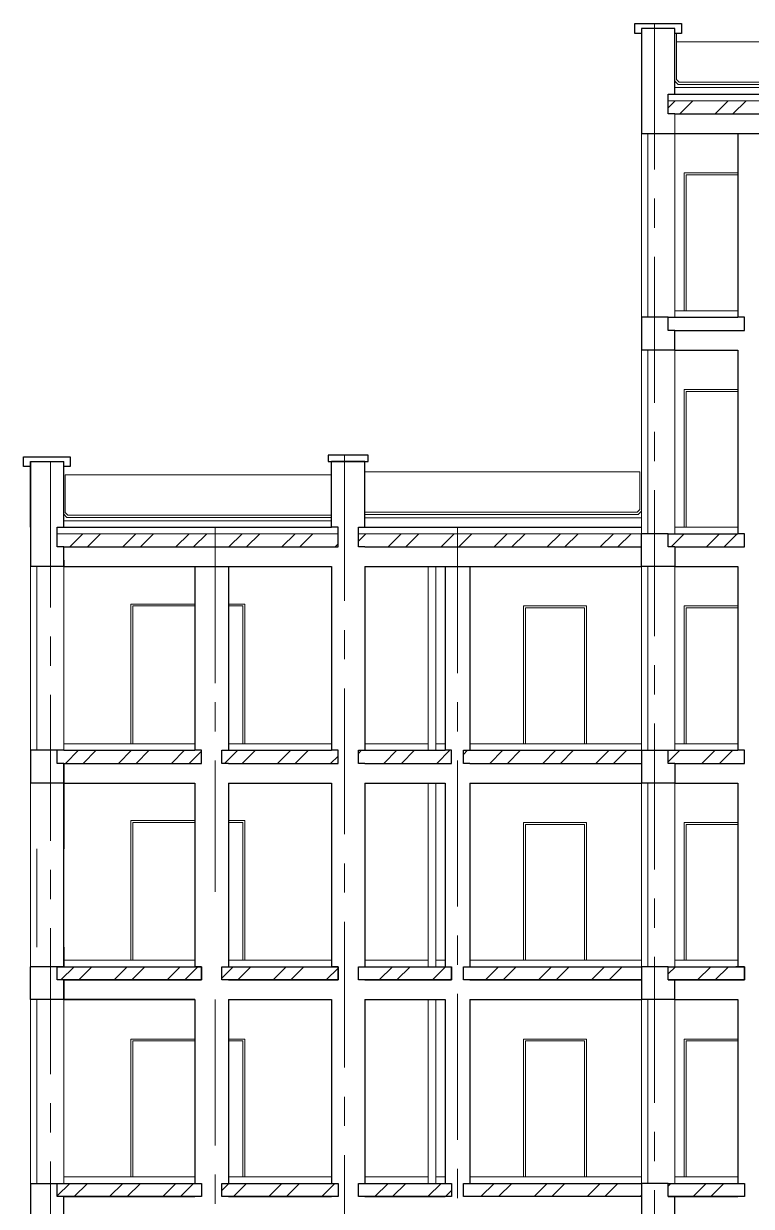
# Model space of a CAD drawing. Header units: millimetres. Extents: x -689206 to 4969298, y -1019800 to 703299.
# Drawn here: x 1086708 to 1097795, y -363766 to -345741 of the extents above; entities that cross this region are included whole.
import ezdxf

# ---------------------------------------------------------------- set-up
doc = ezdxf.new("R2010")
doc.units = ezdxf.units.MM
doc.linetypes.add('осеваяX2', pattern=[101.6, 63.5, -12.7, 12.7, -12.7])
doc.layers.add('РАЗМЕРЫ', color=7, linetype='Continuous', lineweight=9)
doc.layers.add('разрез1-1', color=7, linetype='Continuous')
pattern_1 = [(45, (279532, 273808.64), (-404.11153, 404.11153), []), (45, (279801.4, 273808.64), (-404.11153, 404.11153), [])]

msp = doc.modelspace()

# ---------------------------------------------------------------- hatches: boundary and pattern name
at = {"layer": 'РАЗМЕРЫ', "lineweight": 9, "ltscale": 35}
h = msp.add_hatch(dxfattribs=at)
h.set_pattern_fill('ANSI32', color=256, scale=60)
h.set_pattern_definition(pattern_1)
h.paths.add_polyline_path([(1089628.4, -353516.1), (1087218.4, -353516.1), (1087218.4, -353716.1), (1087318.4, -353716.1), (1089628.4, -353716.1)])
h.paths.add_polyline_path([(1091497.9, -353516.1), (1089628.4, -353516.1), (1089628.4, -353716.1), (1091397.9, -353716.1), (1091497.9, -353716.1)])
h.paths.add_polyline_path([(1093318.4, -353516.1), (1091807.9, -353516.1), (1091807.9, -353716.1), (1091907.9, -353716.1), (1093318.4, -353716.1)])
h.paths.add_polyline_path([(1096119.9, -353516.1), (1093318.4, -353516.1), (1093318.4, -353716.1), (1096119.9, -353716.1)])
h.paths.add_polyline_path([(1097690, -353516.1), (1097590, -353516.1), (1096629.9, -353516.1), (1096529.9, -353516.1), (1096529.9, -353716.1), (1096629.9, -353716.1), (1097590, -353716.1), (1097690, -353716.1)])
h.paths.add_polyline_path([(1100229.9, -353516.1), (1100129.9, -353516.1), (1098100, -353516.1), (1098000, -353516.1), (1098000, -353716.1), (1098100, -353716.1), (1100129.9, -353716.1), (1100229.9, -353716.1)])
h.paths.add_polyline_path([(1101729.9, -353516.1), (1101629.9, -353516.1), (1100509.9, -353516.1), (1100409.9, -353516.1), (1100409.9, -353716.1), (1100509.9, -353716.1), (1101629.9, -353716.1), (1101729.9, -353716.1)])
h.paths.add_polyline_path([(1102550.9, -353516.1), (1102450.9, -353516.1), (1102139.9, -353516.1), (1102039.9, -353516.1), (1102039.9, -353716.1), (1102139.9, -353716.1), (1102450.9, -353716.1), (1102550.9, -353716.1)])
h.paths.add_polyline_path([(1105450.4, -353516.1), (1105350.4, -353516.1), (1102830.9, -353516.1), (1102730.9, -353516.1), (1102730.9, -353716.1), (1102830.9, -353716.1), (1105350.4, -353716.1), (1105450.4, -353716.1)])
h.paths.add_polyline_path([(1108300.4, -353516.1), (1108200.4, -353516.1), (1105730.4, -353516.1), (1105630.4, -353516.1), (1105630.4, -353716.1), (1105730.4, -353716.1), (1108200.4, -353716.1), (1108300.4, -353716.1)])
h.paths.add_polyline_path([(1109199.9, -353516.1), (1109099.9, -353516.1), (1108580.4, -353516.1), (1108480.4, -353516.1), (1108480.4, -353716.1), (1109099.9, -353716.1), (1109199.9, -353716.1)])
h.paths.add_polyline_path([(1110922.4, -353516.1), (1110822.4, -353516.1), (1109609.9, -353516.1), (1109509.9, -353516.1), (1109509.9, -353716.1), (1109609.9, -353716.1), (1110822.4, -353716.1), (1110922.4, -353716.1)])
h.paths.add_polyline_path([(1114102.4, -353516.1), (1114002.4, -353516.1), (1111202.4, -353516.1), (1111102.4, -353516.1), (1111102.4, -353716.1), (1111202.4, -353716.1), (1114002.4, -353716.1), (1114102.4, -353716.1)])
h.paths.add_polyline_path([(1121722.4, -353516.1), (1114412.4, -353516.1), (1114412.4, -353716.1), (1114512.4, -353716.1), (1121622.4, -353716.1), (1121722.4, -353716.1)])
h.paths.add_polyline_path([(1124722.4, -353516.1), (1122032.4, -353516.1), (1122032.4, -353716.1), (1122132.4, -353716.1), (1124622.4, -353716.1), (1124722.4, -353716.1)])
h.paths.add_polyline_path([(1101729.9, -346916.1), (1096529.9, -346916.1), (1096529.9, -347116.1), (1096629.9, -347116.1), (1101629.9, -347116.1), (1101729.9, -347116.1)])
h.paths.add_polyline_path([(1105450.4, -346916.1), (1102039.9, -346916.1), (1102039.9, -347116.1), (1102139.9, -347116.1), (1105350.4, -347116.1), (1105450.4, -347116.1)])
h.paths.add_polyline_path([(1109199.9, -346916.1), (1105630.4, -346916.1), (1105630.4, -347116.1), (1105730.4, -347116.1), (1109099.9, -347116.1), (1109199.9, -347116.1)])
h.paths.add_polyline_path([(1114102.4, -346916.1), (1109509.9, -346916.1), (1109509.9, -347116.1), (1109609.9, -347116.1), (1114002.4, -347116.1), (1114102.4, -347116.1)])
h.paths.add_polyline_path([(1110922.4, -350216.1), (1110822.4, -350216.1), (1109609.9, -350216.1), (1109509.9, -350216.1), (1109509.9, -350416.1), (1109609.9, -350416.1), (1110822.4, -350416.1), (1110922.4, -350416.1)])
h.paths.add_polyline_path([(1109199.9, -350216.1), (1109099.9, -350216.1), (1108580.4, -350216.1), (1108480.4, -350216.1), (1108480.4, -350416.1), (1108580.4, -350416.1), (1109099.9, -350416.1), (1109199.9, -350416.1)])
h.paths.add_polyline_path([(1114102.4, -350216.1), (1114002.4, -350216.1), (1111202.4, -350216.1), (1111102.4, -350216.1), (1111102.4, -350416.1), (1111202.4, -350416.1), (1114002.4, -350416.1), (1114102.4, -350416.1)])
h.paths.add_polyline_path([(1108300.4, -350216.1), (1108200.4, -350216.1), (1105730.4, -350216.1), (1105630.4, -350216.1), (1105630.4, -350416.1), (1105730.4, -350416.1), (1108200.4, -350416.1), (1108300.4, -350416.1)])
h.paths.add_polyline_path([(1105450.4, -350216.1), (1105350.4, -350216.1), (1102830.9, -350216.1), (1102730.9, -350216.1), (1102730.9, -350416.1), (1102830.9, -350416.1), (1105350.4, -350416.1), (1105450.4, -350416.1)])
h.paths.add_polyline_path([(1102550.9, -350216.1), (1102450.9, -350216.1), (1102139.9, -350216.1), (1102039.9, -350216.1), (1102039.9, -350416.1), (1102139.9, -350416.1), (1102450.9, -350416.1), (1102550.9, -350416.1)])
h.paths.add_polyline_path([(1101729.9, -350216.1), (1101629.9, -350216.1), (1100509.9, -350216.1), (1100409.9, -350216.1), (1100409.9, -350416.1), (1100509.9, -350416.1), (1101629.9, -350416.1), (1101729.9, -350416.1)])
h.paths.add_polyline_path([(1100229.9, -350216.1), (1100129.9, -350216.1), (1098100, -350216.1), (1098000, -350216.1), (1098000, -350416.1), (1098100, -350416.1), (1100129.9, -350416.1), (1100229.9, -350416.1)])
h = msp.add_hatch(dxfattribs=at)
h.set_pattern_fill('ANSI32', color=256, scale=60)
h.set_pattern_definition(pattern_1)
h.paths.add_polyline_path([(1089418.4, -356816.1), (1089318.4, -356816.1), (1087318.4, -356816.1), (1087218.4, -356816.1), (1087218.4, -357016.1), (1087318.4, -357016.1), (1089318.4, -357016.1), (1089418.4, -357016.1)])
h.paths.add_polyline_path([(1091497.9, -356816.1), (1091397.9, -356816.1), (1089828.4, -356816.1), (1089728.4, -356816.1), (1089728.4, -357016.1), (1089828.4, -357016.1), (1091397.9, -357016.1), (1091497.9, -357016.1)])
h.paths.add_polyline_path([(1093228.4, -356816.1), (1093128.4, -356816.1), (1091907.8, -356816.1), (1091807.8, -356816.1), (1091807.8, -357016.1), (1091907.8, -357016.1), (1093128.4, -357016.1), (1093228.4, -357016.1)])
h.paths.add_polyline_path([(1096119.9, -356816.1), (1093508.4, -356816.1), (1093408.4, -356816.1), (1093408.4, -357016.1), (1093508.4, -357016.1), (1096119.9, -357016.1)])
h.paths.add_polyline_path([(1097690, -356816.1), (1097590, -356816.1), (1096629.9, -356816.1), (1096529.9, -356816.1), (1096529.9, -357016.1), (1096629.9, -357016.1), (1097590, -357016.1), (1097690, -357016.1)])
h.paths.add_polyline_path([(1100229.9, -356816.1), (1100129.9, -356816.1), (1098100, -356816.1), (1098000, -356816.1), (1098000, -357016.1), (1098100, -357016.1), (1100129.9, -357016.1), (1100229.9, -357016.1)])
h.paths.add_polyline_path([(1101729.9, -356816.1), (1101629.9, -356816.1), (1100509.9, -356816.1), (1100409.9, -356816.1), (1100409.9, -357016.1), (1100509.9, -357016.1), (1101629.9, -357016.1), (1101729.9, -357016.1)])
h.paths.add_polyline_path([(1102550.9, -356816.1), (1102450.9, -356816.1), (1102139.9, -356816.1), (1102039.9, -356816.1), (1102039.9, -357016.1), (1102139.9, -357016.1), (1102450.9, -357016.1), (1102550.9, -357016.1)])
h.paths.add_polyline_path([(1105450.4, -356816.1), (1105311.3, -356816.1), (1102830.9, -356816.1), (1102730.9, -356816.1), (1102730.9, -357016.1), (1102830.9, -357016.1), (1105350.4, -357016.1), (1105450.4, -357016.1)])
h.paths.add_polyline_path([(1108300.4, -356816.1), (1108200.4, -356816.1), (1105730.4, -356816.1), (1105630.4, -356816.1), (1105630.4, -357016.1), (1105730.4, -357016.1), (1108200.4, -357016.1), (1108300.4, -357016.1)])
h.paths.add_polyline_path([(1109199.9, -356816.1), (1109099.9, -356816.1), (1108580.4, -356816.1), (1108480.4, -356816.1), (1108480.4, -357016.1), (1108580.4, -357016.1), (1109099.9, -357016.1), (1109199.9, -357016.1)])
h.paths.add_polyline_path([(1110922.4, -356816.1), (1110822.4, -356816.1), (1109609.9, -356816.1), (1109509.9, -356816.1), (1109509.9, -357016.1), (1109609.9, -357016.1), (1110822.4, -357016.1), (1110922.4, -357016.1)])
h.paths.add_polyline_path([(1114102.4, -356816.1), (1114002.4, -356816.1), (1111202.4, -356816.1), (1111102.4, -356816.1), (1111102.4, -357016.1), (1111202.4, -357016.1), (1114102.4, -357016.1)])
h.paths.add_polyline_path([(1117950.2, -356816.1), (1117850.2, -356816.1), (1114512.4, -356816.1), (1114412.4, -356816.1), (1114412.4, -357016.1), (1114512.4, -357016.1), (1117850.2, -357016.1), (1117950.2, -357016.1)])
h.paths.add_polyline_path([(1121722.4, -356816.1), (1121622.4, -356816.1), (1118223.8, -356816.1), (1118123.8, -356816.1), (1118123.8, -357016.1), (1118223.8, -357016.1), (1121622.4, -357016.1), (1121722.4, -357016.1)])
h.paths.add_polyline_path([(1124722.4, -356816.1), (1124622.4, -356816.1), (1122132.4, -356816.1), (1122032.4, -356816.1), (1122032.4, -357016.1), (1122132.4, -357016.1), (1124622.4, -357016.1), (1124722.4, -357016.1)])
h.paths.add_polyline_path([(1124722.4, -360116.1), (1122132.4, -360116.1), (1122032.4, -360116.1), (1122032.4, -360316.1), (1122132.4, -360316.1), (1124622.4, -360316.1), (1124722.4, -360316.1)])
h.paths.add_polyline_path([(1121722.4, -360116.1), (1121622.4, -360116.1), (1118223.8, -360116.1), (1118123.8, -360116.1), (1118123.8, -360316.1), (1118223.8, -360316.1), (1121622.4, -360316.1), (1121722.4, -360316.1)])
h.paths.add_polyline_path([(1117950.2, -360116.1), (1117850.2, -360116.1), (1114512.4, -360116.1), (1114412.4, -360116.1), (1114412.4, -360316.1), (1114512.4, -360316.1), (1117850.2, -360316.1), (1117950.2, -360316.1)])
h.paths.add_polyline_path([(1114102.4, -360116.1), (1114002.4, -360116.1), (1111202.4, -360116.1), (1111102.4, -360116.1), (1111102.4, -360316.1), (1114002.4, -360316.1), (1114102.4, -360316.1)])
h.paths.add_polyline_path([(1110922.4, -360116.1), (1109509.9, -360116.1), (1109509.9, -360316.1), (1110922.4, -360316.1)])
h.paths.add_polyline_path([(1109199.9, -360116.1), (1109099.9, -360116.1), (1108480.4, -360116.1), (1108480.4, -360316.1), (1109099.9, -360316.1), (1109199.9, -360316.1)])
h.paths.add_polyline_path([(1108300.4, -360116.1), (1105630.4, -360116.1), (1105630.4, -360316.1), (1108300.4, -360316.1)])
h.paths.add_polyline_path([(1105450.4, -360116.1), (1102730.9, -360116.1), (1102730.9, -360316.1), (1105450.4, -360316.1)])
h.paths.add_polyline_path([(1102550.9, -360116.1), (1102039.9, -360116.1), (1102039.9, -360316.1), (1102550.9, -360316.1)])
h.paths.add_polyline_path([(1101729.9, -360116.1), (1100409.9, -360116.1), (1100409.9, -360316.1), (1101729.9, -360316.1)])
h.paths.add_polyline_path([(1100229.9, -360116.1), (1098000, -360116.1), (1098000, -360316.1), (1100229.9, -360316.1)])
h.paths.add_polyline_path([(1097690, -360116.1), (1096529.9, -360116.1), (1096529.9, -360316.1), (1097690, -360316.1)])
h.paths.add_polyline_path([(1096119.9, -360116.1), (1093408.4, -360116.1), (1093408.4, -360316.1), (1096119.9, -360316.1)])
h.paths.add_polyline_path([(1093228.4, -360116.1), (1091807.7, -360116.1), (1091807.7, -360316.1), (1093228.4, -360316.1)])
h.paths.add_polyline_path([(1091497.9, -360116.1), (1089728.4, -360116.1), (1089728.4, -360316.1), (1091497.9, -360316.1)])
h.paths.add_polyline_path([(1089418.4, -360116.1), (1087218.4, -360116.1), (1087218.4, -360316.1), (1089418.4, -360316.1)])
h.paths.add_polyline_path([(1089418.4, -363416.1), (1087218.4, -363416.1), (1087218.4, -363616.1), (1089418.4, -363616.1)])
h.paths.add_polyline_path([(1091497.9, -363416.1), (1089728.4, -363416.1), (1089728.4, -363616.1), (1091497.9, -363616.1)])
h.paths.add_polyline_path([(1093228.2, -363416.1), (1091807.5, -363416.1), (1091807.5, -363616.1), (1093228.2, -363616.1)])
h.paths.add_polyline_path([(1096119.9, -363416.1), (1093508.4, -363416.1), (1093408.4, -363416.1), (1093408.4, -363616.1), (1096119.9, -363616.1)])
h.paths.add_polyline_path([(1097690, -363416.1), (1096529.9, -363416.1), (1096529.9, -363616.1), (1097690, -363616.1)])
h.paths.add_polyline_path([(1100229.9, -363416.1), (1098000, -363416.1), (1098000, -363616.1), (1100229.9, -363616.1)])
h.paths.add_polyline_path([(1101729.9, -363416.1), (1100409.9, -363416.1), (1100409.9, -363616.1), (1101729.9, -363616.1)])
h.paths.add_polyline_path([(1102550.9, -363416.1), (1102039.9, -363416.1), (1102039.9, -363616.1), (1102550.9, -363616.1)])
h.paths.add_polyline_path([(1105450.4, -363416.1), (1102730.9, -363416.1), (1102730.9, -363616.1), (1105450.4, -363616.1)])
h.paths.add_polyline_path([(1108300.4, -363416.1), (1105630.4, -363416.1), (1105630.4, -363616.1), (1108300.4, -363616.1)])
h.paths.add_polyline_path([(1109199.9, -363416.1), (1109099.9, -363416.1), (1108580.4, -363416.1), (1108480.4, -363416.1), (1108480.4, -363616.1), (1108580.4, -363616.1), (1109099.9, -363616.1), (1109199.9, -363616.1)])
h.paths.add_polyline_path([(1110922.4, -363416.1), (1109509.9, -363416.1), (1109509.9, -363616.1), (1110922.4, -363616.1)])
h.paths.add_polyline_path([(1114102.4, -363416.1), (1114002.4, -363416.1), (1111202.4, -363416.1), (1111102.4, -363416.1), (1111102.4, -363616.1), (1111202.4, -363616.1), (1114002.4, -363616.1), (1114102.4, -363616.1)])
h.paths.add_polyline_path([(1117950.2, -363416.1), (1117850.2, -363416.1), (1114512.4, -363416.1), (1114412.4, -363416.1), (1114412.4, -363616.1), (1114512.4, -363616.1), (1117850.2, -363616.1), (1117950.2, -363616.1)])
h.paths.add_polyline_path([(1121722.4, -363416.1), (1121622.4, -363416.1), (1118223.8, -363416.1), (1118123.8, -363416.1), (1118123.8, -363616.1), (1118223.8, -363616.1), (1121622.4, -363616.1), (1121722.4, -363616.1)])
h.paths.add_polyline_path([(1124722.4, -363416.1), (1122132.4, -363416.1), (1122032.4, -363416.1), (1122032.4, -363616.1), (1122132.4, -363616.1), (1124622.4, -363616.1), (1124722.4, -363616.1)])

# ---------------------------------------------------------------- linework, layer by layer
at = {"layer": 'РАЗМЕРЫ', "lineweight": 30, "ltscale": 35}
for p, q in [((1096019.9, -345891.1), (1096019.9, -345741.1)), ((1096019.9, -345741.1), (1096629.3, -345741.1)), ((1096019.9, -345891.1), (1096019.9, -345814.3)), ((1096119.9, -345891.1), (1096019.9, -345891.1)), ((1096119.9, -345816.1), (1096119.9, -347416.1)), ((1096629.9, -345816.1), (1096119.9, -345816.1)), ((1096629.3, -345741.1), (1096729.3, -345741.1)), ((1096629.9, -346816.1), (1096629.9, -345816.1)), ((1096729.3, -345891.1), (1096629.9, -345891.1)), ((1096729.3, -345741.1), (1096729.3, -345891.1)), ((1096529.9, -347116.1), (1096529.9, -346816.1)), ((1096529.9, -346816.1), (1096629.9, -346816.1)), ((1096629.9, -346816.1), (1101629.9, -346816.1)), ((1096629.9, -347116.1), (1096529.9, -347116.1)), ((1096629.9, -347116.1), (1101629.9, -347116.1)), ((1096119.9, -347416.1), (1097590, -347416.1)), ((1097590, -347416.1), (1097590, -350216.1)), ((1097590, -347416.1), (1101629.9, -347416.1)), ((1096119.9, -350216.1), (1096119.9, -350716.1)), ((1096529.9, -350216.1), (1096119.9, -350216.1)), ((1096529.9, -350416.1), (1096529.9, -350216.1)), ((1096529.9, -350216.1), (1096629.9, -350216.1)), ((1096629.9, -350216.1), (1097590, -350216.1)), ((1097690, -350216.1), (1097590, -350216.1)), ((1097690, -350416.1), (1097690, -350216.1)), ((1096629.9, -350416.1), (1096529.9, -350416.1)), ((1096629.9, -350416.1), (1097590, -350416.1)), ((1096629.9, -350716.1), (1096629.9, -350416.1)), ((1097590, -350416.1), (1097690, -350416.1)), ((1096629.9, -350716.1), (1096119.9, -350716.1)), ((1096629.9, -350716.1), (1097590, -350716.1)), ((1097590, -350716.1), (1097590, -351716.1)), ((1097590, -350716.1), (1097590, -353516.1)), ((1086708.4, -352491.1), (1086708.4, -352341.1)), ((1086708.4, -352341.1), (1087317.7, -352341.1)), ((1087317.7, -352341.1), (1087417.7, -352341.1)), ((1087417.7, -352341.1), (1087417.7, -352491.1)), ((1086708.4, -352491.1), (1086708.4, -352414.3)), ((1086808.4, -352491.1), (1086708.4, -352491.1)), ((1086810.4, -352416.1), (1086810.4, -354016.1)), ((1086810.4, -353416.1), (1086810.4, -352416.1)), ((1086810.4, -352416.1), (1087318.4, -352416.1)), ((1087318.4, -353416.1), (1087318.4, -352416.1)), ((1087417.7, -352491.1), (1087318.4, -352491.1)), ((1091397.9, -353416.1), (1091397.9, -352416.1)), ((1091907.9, -352416.1), (1091397.9, -352416.1)), ((1091397.9, -352416.1), (1091907.9, -352416.1)), ((1091907.9, -353416.1), (1091907.9, -352416.1)), ((1087218.4, -353716.1), (1087218.4, -353416.1)), ((1087218.4, -353416.1), (1087318.4, -353416.1)), ((1087318.4, -353416.1), (1087318.4, -353316.1)), ((1087318.4, -353416.1), (1091397.9, -353416.1)), ((1091497.9, -353416.1), (1091397.9, -353416.1)), ((1091497.9, -353716.1), (1091497.9, -353416.1)), ((1091807.9, -353716.1), (1091807.9, -353416.1)), ((1091807.9, -353416.1), (1091907.9, -353416.1)), ((1091907.9, -353416.1), (1096119.9, -353416.1)), ((1096529.9, -353516.1), (1096119.9, -353516.1)), ((1096119.9, -354016.1), (1096119.9, -353516.1)), ((1096529.9, -353716.1), (1096529.9, -353516.1)), ((1096529.9, -353516.1), (1096629.9, -353516.1)), ((1096629.9, -353516.1), (1097590, -353516.1)), ((1097690, -353516.1), (1097590, -353516.1)), ((1097690, -353716.1), (1097690, -353516.1)), ((1087318.4, -353716.1), (1087218.4, -353716.1)), ((1087318.4, -354016.1), (1087318.4, -353716.1)), ((1087318.4, -354016.1), (1087318.4, -353716.1)), ((1087318.4, -353716.1), (1091397.9, -353716.1)), ((1091397.9, -353716.1), (1091497.9, -353716.1)), ((1091907.9, -353716.1), (1091807.9, -353716.1)), ((1091907.9, -353716.1), (1096119.9, -353716.1)), ((1096629.9, -353716.1), (1096529.9, -353716.1)), ((1096629.9, -353716.1), (1097590, -353716.1)), ((1096629.9, -353716.1), (1096629.9, -354016.1)), ((1097590, -353716.1), (1097690, -353716.1)), ((1087318.4, -353916.1), (1087318.4, -354016.1)), ((1087318.4, -354016.1), (1086810.4, -354016.1)), ((1087318.4, -354016.1), (1091397.9, -354016.1)), ((1089318.4, -354016.1), (1089318.4, -356816.1)), ((1089828.4, -354016.1), (1089828.4, -356816.1)), ((1091397.9, -354016.1), (1091397.9, -356816.1)), ((1091907.8, -354016.1), (1091907.8, -356816.1)), ((1091907.8, -354016.1), (1096119.9, -354016.1)), ((1093128.4, -354016.1), (1093128.4, -356816.1)), ((1093508.4, -354016.1), (1093508.4, -356816.1)), ((1096629.9, -354016.1), (1096119.9, -354016.1)), ((1096629.9, -354016.1), (1097590, -354016.1)), ((1097590, -354016.1), (1097590, -356816.1)), ((1097590, -354116.1), (1097590, -354716.1)), ((1089318.4, -354916.1), (1089318.4, -355456.1)), ((1086810.4, -356816.1), (1086810.4, -357316.1)), ((1087218.4, -356816.1), (1086810.4, -356816.1)), ((1087218.4, -357016.1), (1087218.4, -356816.1)), ((1087318.4, -356816.1), (1087218.4, -356816.1)), ((1089418.4, -356816.1), (1089318.4, -356816.1)), ((1089418.4, -357016.1), (1089418.4, -356816.1)), ((1089728.4, -357016.1), (1089728.4, -356816.1)), ((1089728.4, -356816.1), (1089828.4, -356816.1)), ((1091497.9, -356816.1), (1091397.9, -356816.1)), ((1091497.9, -357016.1), (1091497.9, -356816.1)), ((1091807.8, -357016.1), (1091807.8, -356816.1)), ((1091807.8, -356816.1), (1091907.8, -356816.1)), ((1093228.4, -356816.1), (1093128.4, -356816.1)), ((1093228.4, -357016.1), (1093228.4, -356816.1)), ((1093408.4, -357016.1), (1093408.4, -356816.1)), ((1093408.4, -356816.1), (1093508.4, -356816.1)), ((1096119.9, -356816.1), (1096119.9, -357316.1)), ((1096119.9, -356816.1), (1096629.9, -356816.1)), ((1096529.9, -357016.1), (1096529.9, -356816.1)), ((1096629.9, -356816.1), (1097590, -356816.1)), ((1097690, -356816.1), (1097590, -356816.1)), ((1097690, -357016.1), (1097690, -356816.1)), ((1087318.4, -357016.1), (1087218.4, -357016.1)), ((1087318.4, -357016.1), (1087318.4, -358316.1)), ((1087318.4, -357316.1), (1087318.4, -357016.1)), ((1087318.4, -357016.1), (1089318.4, -357016.1)), ((1089318.4, -357016.1), (1089418.4, -357016.1)), ((1089828.4, -357016.1), (1089728.4, -357016.1)), ((1089828.4, -357016.1), (1091397.9, -357016.1)), ((1091397.9, -357016.1), (1091497.9, -357016.1)), ((1091907.8, -357016.1), (1091807.8, -357016.1)), ((1091907.8, -357016.1), (1093128.4, -357016.1)), ((1093128.4, -357016.1), (1093228.4, -357016.1)), ((1093508.4, -357016.1), (1093408.4, -357016.1)), ((1093508.4, -357016.1), (1096119.9, -357016.1)), ((1096629.9, -357016.1), (1096529.9, -357016.1)), ((1096629.9, -357016.1), (1097590, -357016.1)), ((1096629.9, -357016.1), (1096629.9, -357316.1)), ((1097590, -357016.1), (1097690, -357016.1)), ((1087318.4, -357316.1), (1086810.4, -357316.1)), ((1087318.4, -357316.1), (1087318.4, -357286.1)), ((1087318.4, -360016.1), (1087318.4, -357316.1)), ((1087318.4, -357316.1), (1089318.4, -357316.1)), ((1089318.4, -357316.1), (1089318.4, -360116.1)), ((1089828.4, -357316.1), (1089828.4, -360116.1)), ((1089828.4, -357316.1), (1091397.9, -357316.1)), ((1091397.9, -357316.1), (1091397.9, -357916.1)), ((1091907.8, -357316.1), (1091907.7, -360116.1)), ((1091907.8, -357316.1), (1093128.4, -357316.1)), ((1093128.4, -357316.1), (1093128.4, -357716.1)), ((1093128.4, -357316.1), (1093128.4, -360116.1)), ((1093508.4, -357316.1), (1093508.4, -357716.1)), ((1093508.4, -357316.1), (1093508.4, -360116.1)), ((1093508.4, -357316.1), (1096119.9, -357316.1)), ((1096629.9, -357316.1), (1096119.9, -357316.1)), ((1096629.9, -357316.1), (1097590, -357316.1)), ((1097590, -357316.1), (1097590, -357716.1)), ((1097590, -357316.1), (1097590, -360116.1)), ((1091397.9, -357916.1), (1091397.9, -360116.1)), ((1089828.4, -358486.1), (1089828.4, -360116.1)), ((1087318.4, -359816.1), (1087318.4, -360116.1)), ((1087318.4, -360116.1), (1086810.4, -360116.1)), ((1086810.4, -360616.1), (1086810.4, -360116.1)), ((1087218.4, -360316.1), (1087218.4, -360116.1)), ((1087318.4, -360116.1), (1087318.4, -360016.1)), ((1087318.4, -360116.1), (1089318.4, -360116.1)), ((1089418.4, -360116.1), (1089318.4, -360116.1)), ((1089418.4, -360316.1), (1089418.4, -360116.1)), ((1089728.4, -360316.1), (1089728.4, -360116.1)), ((1089728.4, -360116.1), (1089828.4, -360116.1)), ((1089828.4, -360116.1), (1091397.9, -360116.1)), ((1091497.9, -360116.1), (1091397.9, -360116.1)), ((1091497.9, -360316.1), (1091497.9, -360116.1)), ((1091807.7, -360316.1), (1091807.7, -360116.1)), ((1091807.7, -360116.1), (1091907.7, -360116.1)), ((1091907.7, -360116.1), (1093128.4, -360116.1)), ((1093128.4, -360116.1), (1093228.4, -360116.1)), ((1093228.4, -360316.1), (1093228.4, -360116.1)), ((1093408.4, -360316.1), (1093408.4, -360116.1)), ((1093408.4, -360116.1), (1093508.4, -360116.1)), ((1093508.4, -360116.1), (1096119.9, -360116.1)), ((1096119.9, -360116.1), (1096119.9, -360316.1)), ((1096529.9, -360116.1), (1096119.9, -360116.1)), ((1096529.9, -360316.1), (1096529.9, -360116.1)), ((1096529.9, -360116.1), (1096629.9, -360116.1)), ((1096629.9, -360116.1), (1097590, -360116.1)), ((1097690, -360116.1), (1097560.3, -360116.1)), ((1097690, -360316.1), (1097690, -360116.1)), ((1087318.4, -360316.1), (1087218.4, -360316.1)), ((1087318.4, -360316.1), (1087318.4, -360616.1)), ((1087318.4, -360616.1), (1087318.4, -360316.1)), ((1087318.4, -360616.1), (1087318.4, -360316.1)), ((1087318.4, -360316.1), (1089318.4, -360316.1)), ((1089318.4, -360316.1), (1089418.4, -360316.1)), ((1089828.4, -360316.1), (1089728.4, -360316.1)), ((1089828.4, -360316.1), (1091397.9, -360316.1)), ((1091397.9, -360316.1), (1091497.9, -360316.1)), ((1091907.7, -360316.1), (1091807.7, -360316.1)), ((1091907.7, -360316.1), (1093128.4, -360316.1)), ((1093128.4, -360316.1), (1093228.4, -360316.1)), ((1093508.4, -360316.1), (1093408.4, -360316.1)), ((1093508.4, -360316.1), (1096119.9, -360316.1)), ((1096119.9, -360316.1), (1096119.9, -360616.1)), ((1096529.9, -360316.1), (1097590, -360316.1)), ((1096629.9, -360616.1), (1096629.9, -360316.1)), ((1097590, -360316.1), (1097690, -360316.1)), ((1087318.4, -360616.1), (1086810.4, -360616.1)), ((1089318.4, -360616.1), (1087318.4, -360616.1)), ((1087318.4, -360616.1), (1089318.4, -360616.1)), ((1089318.4, -360616.1), (1089318.4, -361486.1)), ((1089828.4, -360616.1), (1089828.4, -363416.1)), ((1089828.4, -360616.1), (1091397.9, -360616.1)), ((1091397.9, -360616.1), (1091397.9, -363416.1)), ((1091907.7, -360616.1), (1091907.7, -363416.1)), ((1091907.7, -360616.1), (1093128.4, -360616.1)), ((1093128.4, -360616.1), (1093128.4, -363416.1)), ((1093508.4, -360616.1), (1093508.4, -363416.1)), ((1093508.4, -360616.1), (1096119.9, -360616.1)), ((1096629.9, -360616.1), (1096119.9, -360616.1)), ((1096629.9, -360616.1), (1097590, -360616.1)), ((1097590, -360616.1), (1097590, -360716.1)), ((1097590, -360616.1), (1097590, -363416.1)), ((1089318.4, -361486.1), (1089318.4, -363416.1)), ((1086810.4, -363416.1), (1086810.4, -363916.1)), ((1086810.4, -363416.1), (1089318.4, -363416.1)), ((1089828.4, -363416.1), (1091397.9, -363416.1)), ((1091907.5, -363416.1), (1093128.4, -363416.1)), ((1093408.4, -363416.1), (1093508.4, -363416.1)), ((1093508.4, -363416.1), (1096119.9, -363416.1)), ((1096529.9, -363416.1), (1096119.9, -363416.1)), ((1096119.9, -363416.1), (1096119.9, -363916.1)), ((1096529.9, -363616.1), (1096529.9, -363416.1)), ((1096529.9, -363416.1), (1097590, -363416.1)), ((1087318.4, -363616.1), (1089318.4, -363616.1)), ((1087318.4, -363916.1), (1087318.4, -363616.1)), ((1089828.4, -363616.1), (1091397.9, -363616.1)), ((1091907.7, -363616.1), (1093128.4, -363616.1)), ((1096119.9, -363616.1), (1093508.4, -363616.1)), ((1096529.9, -363616.1), (1097590, -363616.1)), ((1096629.9, -363916.1), (1096629.9, -363616.1))]:
    msp.add_line(p, q, dxfattribs=at)
at = {"layer": 'РАЗМЕРЫ', "linetype": 'осеваяX2', "lineweight": 5, "ltscale": 35}
for p, q in [((1096319.9, -345741.1), (1096319.9, -374814.8)), ((1091597.9, -352316.1), (1091597.9, -374814.8)), ((1087118.4, -352416.1), (1087118.4, -374814.8)), ((1096069.9, -353220.6), (1096119.9, -353170.6)), ((1089628.4, -353416.1), (1089628.4, -358970.6)), ((1093318.4, -353416.1), (1093318.4, -374814.8)), ((1089628.4, -354916.1), (1089628.4, -355790.4)), ((1089628.4, -360616.1), (1089628.4, -374814.8))]:
    msp.add_line(p, q, dxfattribs=at)
at = {"layer": 'РАЗМЕРЫ', "lineweight": 5, "ltscale": 35}
for p, q in [((1101629.9, -346716.1), (1096629.9, -346716.1)), ((1096629.9, -350216.1), (1096629.9, -347116.1)), ((1096119.9, -354016.1), (1096119.9, -347416.1)), ((1096219.9, -350216.1), (1096219.9, -347416.1)), ((1096770.2, -348016.1), (1096770.2, -350116.1)), ((1096770.2, -348016.1), (1097590, -348016.1)), ((1096800.2, -350116.1), (1096800.2, -348046.1)), ((1096800.2, -350116.1), (1096800.2, -348046.1)), ((1096800.2, -348046.1), (1097590, -348046.1)), ((1096219.9, -353516.1), (1096219.9, -350716.1)), ((1096629.9, -353516.1), (1096629.9, -350716.1)), ((1096770.2, -351316.1), (1096770.2, -353416.1)), ((1096770.2, -351316.1), (1097590, -351316.1)), ((1096800.2, -353416.1), (1096800.2, -351346.1)), ((1096800.2, -353416.1), (1096800.2, -351346.1)), ((1096800.2, -351346.1), (1097590, -351346.1)), ((1096119.9, -353816.1), (1096119.9, -352316.1)), ((1096770.2, -352486.1), (1096770.2, -352456.1)), ((1096119.9, -353270.6), (1091907.9, -353270.6)), ((1091397.9, -353316.1), (1087318.4, -353316.1)), ((1086810.4, -356816.1), (1086810.4, -354016.1)), ((1086910.4, -356816.1), (1086910.4, -354016.1)), ((1087318.4, -356816.1), (1087318.4, -354016.1)), ((1096119.9, -356816.1), (1096119.9, -354016.1)), ((1096219.9, -356816.1), (1096219.9, -354016.1)), ((1096629.9, -356816.1), (1096629.9, -354016.1)), ((1088369.5, -354586.1), (1088339.5, -354586.1)), ((1088339.5, -354586.1), (1088339.5, -356716.1)), ((1088369.5, -354586.1), (1089318.4, -354586.1)), ((1088369.5, -356716.1), (1088369.5, -354616.1)), ((1088369.5, -356716.1), (1088369.5, -354616.1)), ((1088369.5, -354616.1), (1089318.4, -354616.1)), ((1089828.4, -354586.1), (1090079.5, -354586.1)), ((1089828.4, -354616.1), (1090049.5, -354616.1)), ((1090049.5, -356716.1), (1090049.5, -354616.1)), ((1090079.5, -354586.1), (1090079.5, -356716.1)), ((1094325.4, -354616.1), (1094325.4, -356716.1)), ((1094325.4, -354616.1), (1095285.4, -354616.1)), ((1094355.4, -354646.1), (1094355.4, -356716.1)), ((1094355.4, -356716.1), (1094355.4, -354646.1)), ((1094355.4, -356716.1), (1094355.4, -354646.1)), ((1094355.4, -354646.1), (1095255.4, -354646.1)), ((1095255.4, -354646.1), (1095255.4, -356716.1)), ((1095285.4, -356716.1), (1095285.4, -354616.1)), ((1096770.2, -354616.1), (1096770.2, -356716.1)), ((1096770.2, -354616.1), (1097590, -354616.1)), ((1096800.2, -356716.1), (1096800.2, -354646.1)), ((1096800.2, -356716.1), (1096800.2, -354646.1)), ((1096800.2, -354646.1), (1097590, -354646.1)), ((1095285.4, -354886.1), (1095285.4, -354856.1)), ((1096770.2, -355486.1), (1096770.2, -355456.1)), ((1096119.9, -356816.1), (1096219.9, -356816.1)), ((1087318.4, -357616.1), (1087318.4, -357016.1)), ((1086810.4, -360116.1), (1086810.4, -357316.1)), ((1096119.9, -360116.1), (1096119.9, -357316.1)), ((1096219.9, -360116.1), (1096219.9, -357316.1)), ((1096629.9, -360116.1), (1096629.9, -357316.1)), ((1088369.5, -357886.1), (1088339.5, -357886.1)), ((1088339.5, -357886.1), (1088339.5, -360016.1)), ((1088369.5, -357886.1), (1089318.4, -357886.1)), ((1088369.5, -360016.1), (1088369.5, -357916.1)), ((1088369.5, -360016.1), (1088369.5, -357916.1)), ((1088369.5, -357916.1), (1089318.4, -357916.1)), ((1089828.4, -357886.1), (1090079.5, -357886.1)), ((1089828.4, -357916.1), (1090049.5, -357916.1)), ((1090049.5, -360016.1), (1090049.5, -357916.1)), ((1090079.5, -357886.1), (1090079.5, -360016.1)), ((1094325.4, -357916.1), (1094325.4, -360016.1)), ((1094325.4, -357916.1), (1095285.4, -357916.1)), ((1094355.4, -357946.1), (1094355.4, -360016.1)), ((1094355.4, -360016.1), (1094355.4, -357946.1)), ((1094355.4, -360016.1), (1094355.4, -357946.1)), ((1094355.4, -357946.1), (1095255.4, -357946.1)), ((1095255.4, -357946.1), (1095255.4, -360016.1)), ((1095285.4, -360016.1), (1095285.4, -357916.1)), ((1096770.2, -357916.1), (1096770.2, -360016.1)), ((1096770.2, -357916.1), (1097590, -357916.1)), ((1096800.2, -360016.1), (1096800.2, -357946.1)), ((1096800.2, -360016.1), (1096800.2, -357946.1)), ((1096800.2, -357946.1), (1097590, -357946.1)), ((1095285.4, -358186.1), (1095285.4, -358156.1)), ((1086910.4, -359816.1), (1086910.4, -358316.1)), ((1087318.4, -359816.1), (1087318.4, -358316.1)), ((1087318.4, -360116.1), (1087318.4, -359816.1)), ((1087318.4, -360616.1), (1087318.4, -360316.1)), ((1096119.9, -360616.1), (1096119.9, -360316.1)), ((1086810.4, -363416.1), (1086810.4, -360616.1)), ((1086910.4, -363416.1), (1086910.4, -360616.1)), ((1087318.4, -363416.1), (1087318.4, -360616.1)), ((1096119.9, -363316.1), (1096119.9, -360616.1)), ((1096219.9, -363416.1), (1096219.9, -360616.1)), ((1096629.9, -363416.1), (1096629.9, -360616.1)), ((1088339.5, -361216.1), (1088339.5, -363316.1)), ((1088339.5, -361216.1), (1089318.4, -361216.1)), ((1089828.4, -361216.1), (1090079.5, -361216.1)), ((1090079.5, -361216.1), (1090079.5, -363316.1)), ((1094325.4, -361216.1), (1094325.4, -363316.1)), ((1094325.4, -361216.1), (1095285.4, -361216.1)), ((1095285.4, -363316.1), (1095285.4, -361216.1)), ((1096770.2, -361216.1), (1096770.2, -363316.1)), ((1096770.2, -361216.1), (1097590, -361216.1)), ((1088369.5, -363316.1), (1088369.5, -361246.1)), ((1088369.5, -363316.1), (1088369.5, -361246.1)), ((1088369.5, -363316.1), (1088369.5, -361246.1)), ((1088369.5, -361246.1), (1089318.4, -361246.1)), ((1089828.4, -361246.1), (1090049.5, -361246.1)), ((1090049.5, -363316.1), (1090049.5, -361246.1)), ((1094355.4, -361246.1), (1094355.4, -363316.1)), ((1094355.4, -363316.1), (1094355.4, -361246.1)), ((1094355.4, -363316.1), (1094355.4, -361246.1)), ((1094355.4, -361246.1), (1095255.4, -361246.1)), ((1095255.4, -361246.1), (1095255.4, -363316.1)), ((1096800.2, -363316.1), (1096800.2, -361246.1)), ((1096800.2, -363316.1), (1096800.2, -361246.1)), ((1096800.2, -361246.1), (1097590, -361246.1)), ((1095285.4, -361486.1), (1095285.4, -361456.1))]:
    msp.add_line(p, q, dxfattribs=at)
at = {"layer": 'РАЗМЕРЫ', "lineweight": 15, "ltscale": 35}
for p, q in [((1096529.9, -346916.1), (1101729.9, -346916.1)), ((1096629.9, -350116.1), (1097590, -350116.1)), ((1096629.9, -353416.1), (1097590, -353416.1)), ((1096629.9, -353416.1), (1097590, -353416.1)), ((1087218.4, -353516.1), (1091497.9, -353516.1)), ((1091807.9, -353516.1), (1096119.9, -353516.1)), ((1092870.3, -354016.1), (1092870.3, -356816.1)), ((1092990.3, -354016.1), (1092990.3, -356816.1)), ((1087318.4, -356816.1), (1087318.4, -356716.1)), ((1087318.4, -356716.1), (1089318.4, -356716.1)), ((1089828.4, -356716.1), (1091397.9, -356716.1)), ((1091907.8, -356716.1), (1092870.3, -356716.1)), ((1092990.3, -356716.1), (1093128.4, -356716.1)), ((1096119.9, -356716.1), (1093508.4, -356716.1)), ((1093508.4, -356716.1), (1096119.9, -356716.1)), ((1096629.9, -356716.1), (1097590, -356716.1)), ((1092870.3, -357316.1), (1092870.3, -360116.1)), ((1092990.3, -357316.1), (1092990.3, -360116.1)), ((1088339.5, -358486.1), (1088339.5, -358456.1)), ((1087318.4, -360016.1), (1089318.4, -360016.1)), ((1089828.4, -360016.1), (1091397.9, -360016.1)), ((1091907.7, -360016.1), (1092870.3, -360016.1)), ((1092990.3, -360016.1), (1093128.4, -360016.1)), ((1096119.9, -360016.1), (1093508.4, -360016.1)), ((1096629.9, -360016.1), (1097590, -360016.1)), ((1091397.9, -360616.1), (1089828.4, -360616.1)), ((1092870.3, -360616.1), (1091907.7, -360616.1)), ((1092870.3, -360616.1), (1092870.3, -360716.1)), ((1093128.4, -360616.1), (1092990.3, -360616.1)), ((1092990.3, -360616.1), (1092990.3, -360916.1)), ((1097590, -360616.1), (1096629.9, -360616.1)), ((1092870.3, -360716.1), (1092870.3, -363416.1)), ((1092990.3, -360916.1), (1092990.3, -363416.1)), ((1087318.4, -363316.1), (1089318.4, -363316.1)), ((1089828.4, -363316.1), (1091397.9, -363316.1)), ((1091907.5, -363316.1), (1092870.3, -363316.1)), ((1092990.3, -363316.1), (1093128.4, -363316.1)), ((1093508.4, -363316.1), (1096119.9, -363316.1)), ((1096119.9, -363316.1), (1096119.9, -363416.1)), ((1096629.9, -363316.1), (1097590, -363316.1)), ((1089318.4, -363616.1), (1087318.4, -363616.1)), ((1091397.9, -363616.1), (1089828.4, -363616.1)), ((1090079.5, -363616.1), (1090049.5, -363616.1)), ((1097590, -363616.1), (1096629.9, -363616.1))]:
    msp.add_line(p, q, dxfattribs=at)
at = {"layer": 'РАЗМЕРЫ', "linetype": 'осеваяX2', "lineweight": 30, "ltscale": 35}
for p, q in [((1091397.9, -352316.1), (1091347.9, -352316.1)), ((1091347.9, -352316.1), (1091347.9, -352416.1)), ((1091957.9, -352316.1), (1091397.9, -352316.1)), ((1091957.9, -352416.1), (1091957.9, -352316.1)), ((1091347.9, -352416.1), (1091397.9, -352416.1)), ((1091907.9, -352416.1), (1091957.9, -352416.1))]:
    msp.add_line(p, q, dxfattribs=at)
at = {"layer": 'РАЗМЕРЫ', "lineweight": 30, "ltscale": 35}
for points in [[(1087318.4, -356816.1), (1089318.4, -356816.1)], [(1089828.4, -356816.1), (1091397.9, -356816.1)], [(1091907.8, -356816.1), (1093128.4, -356816.1)], [(1093508.4, -356816.1), (1096119.9, -356816.1)], [(1087318.4, -357316.1), (1087318.4, -357016.1)], [(1096119.9, -360316.1), (1093408.4, -360316.1), (1093408.4, -360116.1), (1096119.9, -360116.1)], [(1096119.9, -363616.1), (1093408.4, -363616.1), (1093408.4, -363416.1)]]:
    msp.add_lwpolyline(points, dxfattribs=at)
for points in [[(1087218.4, -360116.1), (1089418.4, -360116.1), (1089418.4, -360316.1), (1087218.4, -360316.1)], [(1089728.4, -360116.1), (1091497.9, -360116.1), (1091497.9, -360316.1), (1089728.4, -360316.1)], [(1091807.7, -360116.1), (1093228.4, -360116.1), (1093228.4, -360316.1), (1091807.7, -360316.1)], [(1096529.9, -360116.1), (1097690, -360116.1), (1097690, -360316.1), (1096529.9, -360316.1)], [(1087218.4, -363416.1), (1089418.4, -363416.1), (1089418.4, -363616.1), (1087218.4, -363616.1)], [(1089728.4, -363416.1), (1091497.9, -363416.1), (1091497.9, -363616.1), (1089728.4, -363616.1)], [(1091807.5, -363416.1), (1093228.2, -363416.1), (1093228.2, -363616.1), (1091807.5, -363616.1)], [(1096529.9, -363416.1), (1097690, -363416.1), (1097690, -363616.1), (1096529.9, -363616.1)]]:
    msp.add_lwpolyline(points, close=True, dxfattribs=at)
at = {"layer": 'разрез1-1', "lineweight": 5}
for p, q in [((1096654.7, -346591.4), (1096654.7, -345891.1)), ((1096654.7, -346016.1), (1101629.9, -346016.1)), ((1087343.1, -352616.1), (1091397.9, -352616.1)), ((1087343.1, -353191.4), (1087343.1, -352616.1)), ((1091907.9, -352570.6), (1096095.2, -352570.6)), ((1096095.2, -353145.9), (1096095.2, -352570.6)), ((1087613.1, -353266.1), (1091397.9, -353266.1)), ((1091907.9, -353220.6), (1094811.5, -353220.6)), ((1094811.5, -353220.6), (1096069.9, -353220.6))]:
    msp.add_line(p, q, dxfattribs=at)
for points in [[(1096629.9, -346616.1), (1096679.9, -346666.1), (1101032.4, -346666.1)], [(1096654.7, -346591.4), (1096694.4, -346631.1), (1100629.9, -346631.1)], [(1087318.4, -353216.1), (1087368.4, -353266.1), (1091397.9, -353266.1)], [(1087343.1, -353191.4), (1087382.9, -353231.1), (1091318.4, -353231.1)], [(1091397.9, -353231.1), (1087596.1, -353231.1)], [(1094811.5, -353185.6), (1091907.9, -353185.6)], [(1096095.2, -353145.9), (1096055.4, -353185.6), (1094811.5, -353185.6)]]:
    msp.add_lwpolyline(points, dxfattribs=at)

doc.saveas('drawing.dxf')
